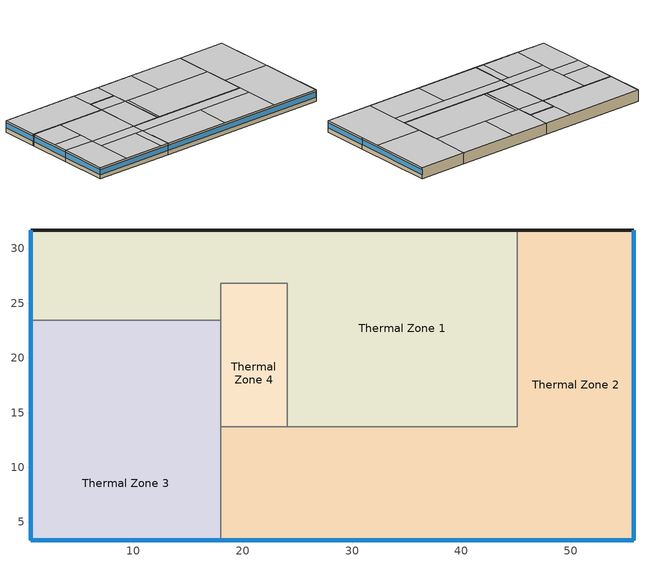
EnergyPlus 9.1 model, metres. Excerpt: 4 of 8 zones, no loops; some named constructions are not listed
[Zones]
Thermal Zone 1
 floor ground (Typical Insulated Carpeted 8in Slab Floor): 24.08,13.72 24.08,23.16 24.08,23.47 24.08,26.82 24.08,31.7 45.11,31.7 45.11,13.72 z0; 17.68,23.47 17.07,23.47 0.61,23.47 0.61,31.7 24.08,31.7 24.08,26.82 17.98,26.82 17.98,23.47 z0
 wall outside (Typical Insulated Steel Framed Exterior Wall R-18.18 18): 45.11,31.7 24.08,31.7 0.61,31.7 0.61,23.47 z0:2.44
 wall to Thermal Zone 4 (Typical Interior Wall): 17.98,23.47 17.98,26.82 24.08,26.82 24.08,23.47 24.08,23.16 24.08,13.72 z0:2.44
 wall to Thermal Zone 2 (Typical Interior Wall): 24.08,13.72 45.11,13.72 45.11,31.7 z0:2.44
 wall to Thermal Zone 3 (Typical Interior Wall): 0.61,23.47 17.07,23.47 17.68,23.47 17.98,23.47 z0:2.44
 window (U 0.48 SHGC 0.40 Dbl Ref-D Clr 6mm/13mm): 0.61,31.67 0.61,23.5 z0.91:2.02
 ceiling to Thermal Zone 8 (Typical Interior Ceiling): 24.69,13.72 24.69,23.47 24.08,23.47 24.08,13.72 z2.44; 45.11,13.72 45.11,23.47 24.69,23.47 24.69,13.72 z2.44
 ceiling to Thermal Zone 5 (Typical Interior Ceiling): 17.98,23.47 17.98,31.7 0.61,31.7 0.61,23.47 z2.44; 24.08,26.82 24.08,31.7 17.98,31.7 17.98,26.82 z2.44; 45.11,23.47 45.11,31.7 32.61,31.7 32.61,23.47 z2.44; 32.61,23.47 32.61,31.7 24.08,31.7 24.08,23.47 z2.44
Thermal Zone 2
 floor ground (Typical Insulated Carpeted 8in Slab Floor): 17.98,3.35 17.98,13.72 24.08,13.72 45.11,13.72 45.11,31.7 55.78,31.7 55.78,13.72 55.78,3.35 z0
 wall outside (Typical Insulated Steel Framed Exterior Wall R-18.18 18): 17.98,3.35 55.78,3.35 55.78,13.72 55.78,31.7 45.11,31.7 z0:2.44
 wall to Thermal Zone 3 (Typical Interior Wall): 17.98,13.72 17.98,3.35 z0:2.44
 wall to Thermal Zone 4 (Typical Interior Wall): 24.08,13.72 17.98,13.72 z0:2.44
 window (U 0.48 SHGC 0.40 Dbl Ref-D Clr 6mm/13mm): 55.78,13.74 55.78,31.67 / 18.01,3.35 55.75,3.35 z0.91:2.01; 55.78,3.38 55.78,13.69 z0.91:2.02
 ceiling to Thermal Zone 8 (Typical Interior Ceiling): 45.11,10.97 45.11,13.72 17.98,13.72 17.98,10.97 z2.44
 ceiling to Thermal Zone 6 (Typical Interior Ceiling): 55.78,18.29 55.78,31.7 45.11,31.7 45.11,18.29 z2.44; 55.78,3.35 55.78,18.29 45.11,18.29 45.11,3.35 z2.44
 ceiling to Thermal Zone 7 (Typical Interior Ceiling): 45.11,3.35 45.11,10.97 32.61,10.97 32.61,3.35 z2.44; 32.61,3.35 32.61,10.97 17.98,10.97 17.98,3.35 z2.44
Thermal Zone 3
 floor ground (Typical Insulated Carpeted 8in Slab Floor): 0.61,3.35 0.61,13.72 17.07,13.72 17.68,13.72 17.98,13.72 17.98,3.35 z0; 17.68,13.72 17.07,13.72 0.61,13.72 0.61,23.16 0.61,23.47 17.07,23.47 17.68,23.47 17.98,23.47 17.98,23.16 17.98,14.02 17.98,13.72 z0
 wall outside (Typical Insulated Steel Framed Exterior Wall R-18.18 18): 0.61,23.47 0.61,23.16 0.61,13.72 0.61,3.35 17.98,3.35 z0:2.44
 wall to Thermal Zone 4 (Typical Interior Wall): 17.98,13.72 17.98,14.02 17.98,23.16 17.98,23.47 z0:2.44
 window (U 0.48 SHGC 0.40 Dbl Ref-D Clr 6mm/13mm): 0.61,13.69 0.61,3.38 / 0.61,23.14 0.61,13.74 z0.91:2.02; 0.61,23.44 0.61,23.19 z0.91:2.23; 0.64,3.35 17.96,3.35 z0.91:2.01
 ceiling to Thermal Zone 7 (Typical Interior Ceiling): 7.32,3.35 7.32,13.72 0.61,13.72 0.61,3.35 z2.44; 7.32,13.72 7.32,17.07 0.61,17.07 0.61,13.72 z2.44; 17.98,3.35 17.98,10.97 16.15,10.97 16.15,3.35 z2.44; 16.15,3.35 16.15,10.97 7.32,10.97 7.32,3.35 z2.44; 7.32,17.07 7.32,23.47 0.61,23.47 0.61,17.07 z2.44
 ceiling to Thermal Zone 8 (Typical Interior Ceiling): 17.98,10.97 17.98,13.72 7.32,13.72 7.32,10.97 z2.44; 17.98,13.72 17.98,23.47 7.32,23.47 7.32,13.72 z2.44
Thermal Zone 4
 floor ground (Typical Insulated Carpeted 8in Slab Floor): 17.98,23.47 17.98,26.82 24.08,26.82 24.08,23.47 z0; 17.98,13.72 17.98,14.02 17.98,23.16 17.98,23.47 24.08,23.47 24.08,23.16 24.08,13.72 z0
 ceiling to Thermal Zone 5 (Typical Interior Ceiling): 24.08,23.47 24.08,26.82 17.98,26.82 17.98,23.47 z2.44
 ceiling to Thermal Zone 8 (Typical Interior Ceiling): 24.08,13.72 24.08,23.47 17.98,23.47 17.98,13.72 z2.44
[Material]
100mm Normalweight concrete floor: Roughness=MediumRough; Thickness {m}=0.1016; Conductivity {W/m-K}=2.31045; Density {kg/m3}=2322; Specific Heat {J/kg-K}=832.557; Thermal Absorptance=0.9; Solar Absorptance=0; Visible Absorptance=0
[Material:NoMass]
CP02 CARPET PAD 1: Roughness=Smooth; Thermal Resistance {m2-K/W}=0.21648; Thermal Absorptance=0.9; Solar Absorptance=0.7; Visible Absorptance=0.8
[Construction]
Typical Interior Ceiling: CP02 CARPET PAD 1, 100mm Normalweight concrete floor
[Schedule:Day:Interval]
SchoolSecondary BLDG_LIGHT_SCH Wknd Day; SchoolSecondary BLDG_LIGHT_SCH Wknd Day 1; SchoolSecondary BLDG_LIGHT_SCH Default; SchoolSecondary BLDG_LIGHT_CLASSROOM_SCH Wknd Day; SchoolSecondary BLDG_LIGHT_CLASSROOM_SCH Wknd Day 1; SchoolSecondary BLDG_LIGHT_CLASSROOM_SCH Default; SchoolSecondary BLDG_LIGHT_OFFICE_SCH Wknd Day; SchoolSecondary BLDG_LIGHT_OFFICE_SCH Wknd Day 1; SchoolSecondary BLDG_LIGHT_OFFICE_SCH Default; SchoolSecondary BLDG_LIGHT_CORRIDOR_SCH Wknd Day; SchoolSecondary BLDG_LIGHT_CORRIDOR_SCH Wknd Day 1; SchoolSecondary BLDG_LIGHT_CORRIDOR_SCH Default; SchoolSecondary BLDG_LIGHT_LIBRARY_SCH Wknd Day; SchoolSecondary BLDG_LIGHT_LIBRARY_SCH Wknd Day 1; SchoolSecondary BLDG_LIGHT_LIBRARY_SCH Default: No, 24:00, 0.1773
SchoolSecondary BLDG_LIGHT_SCH Wkdy Day; SchoolSecondary BLDG_LIGHT_SCH Wkdy Day 2; SchoolSecondary BLDG_LIGHT_CLASSROOM_SCH Wkdy Day; SchoolSecondary BLDG_LIGHT_CLASSROOM_SCH Wkdy Day 2; SchoolSecondary BLDG_LIGHT_OFFICE_SCH Wkdy Day; SchoolSecondary BLDG_LIGHT_OFFICE_SCH Wkdy Day 2; SchoolSecondary BLDG_LIGHT_CORRIDOR_SCH Wkdy Day; SchoolSecondary BLDG_LIGHT_CORRIDOR_SCH Wkdy Day 2; SchoolSecondary BLDG_LIGHT_LIBRARY_SCH Wkdy Day; SchoolSecondary BLDG_LIGHT_LIBRARY_SCH Wkdy Day 2: No, 07:00, 0.1773, 21:00, 0.9, 24:00, 0.1773
SchoolSecondary BLDG_LIGHT_SCH Wkdy Day 1; SchoolSecondary BLDG_LIGHT_CLASSROOM_SCH Wkdy Day 1; SchoolSecondary BLDG_LIGHT_OFFICE_SCH Wkdy Day 1; SchoolSecondary BLDG_LIGHT_CORRIDOR_SCH Wkdy Day 1; SchoolSecondary BLDG_LIGHT_LIBRARY_SCH Wkdy Day 1: No, 08:00, 0.1773, 20:00, 0.5, 24:00, 0.1773
SchoolSecondary BLDG_LIGHT_SCH Summer Design Day; SchoolSecondary BLDG_LIGHT_CLASSROOM_SCH Summer Design Day; SchoolSecondary BLDG_LIGHT_OFFICE_SCH Summer Design Day; SchoolSecondary BLDG_LIGHT_CORRIDOR_SCH Summer Design Day; SchoolSecondary BLDG_LIGHT_LIBRARY_SCH Summer Design Day; Clothing Schedule Default Winter Clothes; SchoolSecondary INFIL_SCH_PNNL Default; SchoolSecondary INFIL_SCH_PNNL Winter Design Day: No, 24:00, 1
SchoolSecondary BLDG_LIGHT_SCH Winter Design Day; SchoolSecondary BLDG_LIGHT_CLASSROOM_SCH Winter Design Day; SchoolSecondary BLDG_LIGHT_OFFICE_SCH Winter Design Day; SchoolSecondary BLDG_LIGHT_CORRIDOR_SCH Winter Design Day; SchoolSecondary BLDG_LIGHT_LIBRARY_SCH Winter Design Day; SchoolSecondary BLDG_OCC_SCH Default; SchoolSecondary BLDG_OCC_SCH Winter Design Day; SchoolSecondary BLDG_OCC_SCH Wknd Day; SchoolSecondary BLDG_OCC_SCH Wknd Day 1; SchoolSecondary BLDG_OCC_SCH_Auditorium Default; SchoolSecondary BLDG_OCC_SCH_Auditorium Winter Design Day; SchoolSecondary BLDG_OCC_SCH_Auditorium Wknd Day; SchoolSecondary BLDG_OCC_SCH_Auditorium Wknd Day 1; SchoolSecondary BLDG_OCC_SCH_Offices Default; SchoolSecondary BLDG_OCC_SCH_Offices Winter Design Day; SchoolSecondary BLDG_OCC_SCH_Offices Wknd Day; SchoolSecondary BLDG_OCC_SCH_Offices Wknd Day 1; Work Efficiency Schedule Default: No, 24:00, 0
Air Velocity Schedule Default: No, 24:00, 0.2
SchoolSecondary ACTIVITY_SCH Default; SchoolSecondary ACTIVITY_SCH Summer Design Day; SchoolSecondary ACTIVITY_SCH Winter Design Day: No, 24:00, 120
SchoolSecondary BLDG_EQUIP_SCH_2013 Default; SchoolSecondary BLDG_EQUIP_SCH_2013 Default|Wknd Day; SchoolSecondary BLDG_EQUIP_SCH_2013 Default|Wknd Day 2: No, 24:00, 0.295624
SchoolSecondary BLDG_EQUIP_SCH_2013 Default|Wknd Day 1: No, 24:00, 0.21116
SchoolSecondary BLDG_EQUIP_SCH_2013 Summer Design Day 2: No, 08:00, 0.35, 17:00, 0.95, 24:00, 0.35
SchoolSecondary BLDG_EQUIP_SCH_2013 Winter Design Day 2: No, 24:00, 0.35
SchoolSecondary BLDG_EQUIP_SCH_2013 Wkdy Day; SchoolSecondary BLDG_EQUIP_SCH_2013 Wkdy Day 2: No, 08:00, 0.295624, 17:00, 0.90367, 21:00, 0.332931, 24:00, 0.295624
SchoolSecondary BLDG_EQUIP_SCH_2013 Wkdy Day 1: No, 08:00, 0.21116, 17:00, 0.475616, 21:00, 0.237808, 24:00, 0.21116
SchoolSecondary BLDG_OCC_SCH Summer Design Day 3; SchoolSecondary BLDG_OCC_SCH Wkdy|SmrDsn Day; SchoolSecondary BLDG_OCC_SCH Wkdy|SmrDsn Day 2: No, 08:00, 0, 16:00, 0.95, 21:00, 0.15, 24:00, 0
SchoolSecondary BLDG_OCC_SCH Wkdy|SmrDsn Day 1: No, 08:00, 0, 21:00, 0.15, 24:00, 0
SchoolSecondary BLDG_OCC_SCH_Auditorium Summer Design Day 3; SchoolSecondary BLDG_OCC_SCH_Auditorium Wkdy|SmrDsn Day; SchoolSecondary BLDG_OCC_SCH_Auditorium Wkdy|SmrDsn Day 2: No, 08:00, 0, 15:00, 0.25, 20:00, 0.95, 24:00, 0
SchoolSecondary BLDG_OCC_SCH_Auditorium Wkdy|SmrDsn Day 1: No, 08:00, 0, 17:00, 0.15, 19:00, 0.35, 24:00, 0
SchoolSecondary BLDG_OCC_SCH_Offices Summer Design Day 3; SchoolSecondary BLDG_OCC_SCH_Offices Wkdy|SmrDsn Day; SchoolSecondary BLDG_OCC_SCH_Offices Wkdy|SmrDsn Day 2: No, 08:00, 0, 17:00, 0.95, 21:00, 0.15, 24:00, 0
SchoolSecondary BLDG_OCC_SCH_Offices Wkdy|SmrDsn Day 1: No, 08:00, 0, 17:00, 0.5, 21:00, 0.15, 24:00, 0
SchoolSecondary INFIL_SCH_PNNL SmrDsn|Wkdy Day; SchoolSecondary INFIL_SCH_PNNL Summer Design Day: No, 07:00, 1, 21:00, 0.25, 24:00, 1
[Schedule:Week:Daily]
SchoolSecondary BLDG_LIGHT_CORRIDOR_SCH Week Rule - Aug27-Sep2: SchoolSecondary BLDG_LIGHT_CORRIDOR_SCH Wknd Day 1, SchoolSecondary BLDG_LIGHT_CORRIDOR_SCH Wkdy Day 1, SchoolSecondary BLDG_LIGHT_CORRIDOR_SCH Wkdy Day 1, SchoolSecondary BLDG_LIGHT_CORRIDOR_SCH Wkdy Day 1, SchoolSecondary BLDG_LIGHT_CORRIDOR_SCH Wkdy Day 1, SchoolSecondary BLDG_LIGHT_CORRIDOR_SCH Wkdy Day 2, SchoolSecondary BLDG_LIGHT_CORRIDOR_SCH Default, SchoolSecondary BLDG_LIGHT_CORRIDOR_SCH Default, SchoolSecondary BLDG_LIGHT_CORRIDOR_SCH Summer Design Day, SchoolSecondary BLDG_LIGHT_CORRIDOR_SCH Winter Design Day, SchoolSecondary BLDG_LIGHT_CORRIDOR_SCH Default, SchoolSecondary BLDG_LIGHT_CORRIDOR_SCH Default
SchoolSecondary BLDG_LIGHT_CORRIDOR_SCH Week Rule - Sep3-Dec31: SchoolSecondary BLDG_LIGHT_CORRIDOR_SCH Default, SchoolSecondary BLDG_LIGHT_CORRIDOR_SCH Wkdy Day 2, SchoolSecondary BLDG_LIGHT_CORRIDOR_SCH Wkdy Day 2, SchoolSecondary BLDG_LIGHT_CORRIDOR_SCH Wkdy Day 2, SchoolSecondary BLDG_LIGHT_CORRIDOR_SCH Wkdy Day 2, SchoolSecondary BLDG_LIGHT_CORRIDOR_SCH Wkdy Day 2, SchoolSecondary BLDG_LIGHT_CORRIDOR_SCH Default, SchoolSecondary BLDG_LIGHT_CORRIDOR_SCH Default, SchoolSecondary BLDG_LIGHT_CORRIDOR_SCH Summer Design Day, SchoolSecondary BLDG_LIGHT_CORRIDOR_SCH Winter Design Day, SchoolSecondary BLDG_LIGHT_CORRIDOR_SCH Default, SchoolSecondary BLDG_LIGHT_CORRIDOR_SCH Default
SchoolSecondary BLDG_LIGHT_LIBRARY_SCH Week Rule - Jan1-Jun24: SchoolSecondary BLDG_LIGHT_LIBRARY_SCH Wknd Day, SchoolSecondary BLDG_LIGHT_LIBRARY_SCH Wkdy Day, SchoolSecondary BLDG_LIGHT_LIBRARY_SCH Wkdy Day, SchoolSecondary BLDG_LIGHT_LIBRARY_SCH Wkdy Day, SchoolSecondary BLDG_LIGHT_LIBRARY_SCH Wkdy Day, SchoolSecondary BLDG_LIGHT_LIBRARY_SCH Wkdy Day, SchoolSecondary BLDG_LIGHT_LIBRARY_SCH Wknd Day, SchoolSecondary BLDG_LIGHT_LIBRARY_SCH Default, SchoolSecondary BLDG_LIGHT_LIBRARY_SCH Summer Design Day, SchoolSecondary BLDG_LIGHT_LIBRARY_SCH Winter Design Day, SchoolSecondary BLDG_LIGHT_LIBRARY_SCH Default, SchoolSecondary BLDG_LIGHT_LIBRARY_SCH Default
SchoolSecondary BLDG_LIGHT_LIBRARY_SCH Week Rule - Jun25-Jul1: SchoolSecondary BLDG_LIGHT_LIBRARY_SCH Wknd Day, SchoolSecondary BLDG_LIGHT_LIBRARY_SCH Wkdy Day, SchoolSecondary BLDG_LIGHT_LIBRARY_SCH Wkdy Day, SchoolSecondary BLDG_LIGHT_LIBRARY_SCH Wkdy Day, SchoolSecondary BLDG_LIGHT_LIBRARY_SCH Wkdy Day, SchoolSecondary BLDG_LIGHT_LIBRARY_SCH Wkdy Day, SchoolSecondary BLDG_LIGHT_LIBRARY_SCH Wknd Day 1, SchoolSecondary BLDG_LIGHT_LIBRARY_SCH Default, SchoolSecondary BLDG_LIGHT_LIBRARY_SCH Summer Design Day, SchoolSecondary BLDG_LIGHT_LIBRARY_SCH Winter Design Day, SchoolSecondary BLDG_LIGHT_LIBRARY_SCH Default, SchoolSecondary BLDG_LIGHT_LIBRARY_SCH Default
SchoolSecondary BLDG_LIGHT_LIBRARY_SCH Week Rule - Jul2-Aug26: SchoolSecondary BLDG_LIGHT_LIBRARY_SCH Wknd Day 1, SchoolSecondary BLDG_LIGHT_LIBRARY_SCH Wkdy Day 1, SchoolSecondary BLDG_LIGHT_LIBRARY_SCH Wkdy Day 1, SchoolSecondary BLDG_LIGHT_LIBRARY_SCH Wkdy Day 1, SchoolSecondary BLDG_LIGHT_LIBRARY_SCH Wkdy Day 1, SchoolSecondary BLDG_LIGHT_LIBRARY_SCH Wkdy Day 1, SchoolSecondary BLDG_LIGHT_LIBRARY_SCH Wknd Day 1, SchoolSecondary BLDG_LIGHT_LIBRARY_SCH Default, SchoolSecondary BLDG_LIGHT_LIBRARY_SCH Summer Design Day, SchoolSecondary BLDG_LIGHT_LIBRARY_SCH Winter Design Day, SchoolSecondary BLDG_LIGHT_LIBRARY_SCH Default, SchoolSecondary BLDG_LIGHT_LIBRARY_SCH Default
SchoolSecondary BLDG_LIGHT_LIBRARY_SCH Week Rule - Aug27-Sep2: SchoolSecondary BLDG_LIGHT_LIBRARY_SCH Wknd Day 1, SchoolSecondary BLDG_LIGHT_LIBRARY_SCH Wkdy Day 1, SchoolSecondary BLDG_LIGHT_LIBRARY_SCH Wkdy Day 1, SchoolSecondary BLDG_LIGHT_LIBRARY_SCH Wkdy Day 1, SchoolSecondary BLDG_LIGHT_LIBRARY_SCH Wkdy Day 1, SchoolSecondary BLDG_LIGHT_LIBRARY_SCH Wkdy Day 2, SchoolSecondary BLDG_LIGHT_LIBRARY_SCH Default, SchoolSecondary BLDG_LIGHT_LIBRARY_SCH Default, SchoolSecondary BLDG_LIGHT_LIBRARY_SCH Summer Design Day, SchoolSecondary BLDG_LIGHT_LIBRARY_SCH Winter Design Day, SchoolSecondary BLDG_LIGHT_LIBRARY_SCH Default, SchoolSecondary BLDG_LIGHT_LIBRARY_SCH Default
SchoolSecondary BLDG_LIGHT_LIBRARY_SCH Week Rule - Sep3-Dec31: SchoolSecondary BLDG_LIGHT_LIBRARY_SCH Default, SchoolSecondary BLDG_LIGHT_LIBRARY_SCH Wkdy Day 2, SchoolSecondary BLDG_LIGHT_LIBRARY_SCH Wkdy Day 2, SchoolSecondary BLDG_LIGHT_LIBRARY_SCH Wkdy Day 2, SchoolSecondary BLDG_LIGHT_LIBRARY_SCH Wkdy Day 2, SchoolSecondary BLDG_LIGHT_LIBRARY_SCH Wkdy Day 2, SchoolSecondary BLDG_LIGHT_LIBRARY_SCH Default, SchoolSecondary BLDG_LIGHT_LIBRARY_SCH Default, SchoolSecondary BLDG_LIGHT_LIBRARY_SCH Summer Design Day, SchoolSecondary BLDG_LIGHT_LIBRARY_SCH Winter Design Day, SchoolSecondary BLDG_LIGHT_LIBRARY_SCH Default, SchoolSecondary BLDG_LIGHT_LIBRARY_SCH Default
SchoolSecondary BLDG_EQUIP_SCH_2013 Week Rule - Jan1-Jun24: SchoolSecondary BLDG_EQUIP_SCH_2013 Default|Wknd Day, SchoolSecondary BLDG_EQUIP_SCH_2013 Wkdy Day, SchoolSecondary BLDG_EQUIP_SCH_2013 Wkdy Day, SchoolSecondary BLDG_EQUIP_SCH_2013 Wkdy Day, SchoolSecondary BLDG_EQUIP_SCH_2013 Wkdy Day, SchoolSecondary BLDG_EQUIP_SCH_2013 Wkdy Day, SchoolSecondary BLDG_EQUIP_SCH_2013 Default|Wknd Day, SchoolSecondary BLDG_EQUIP_SCH_2013 Default, SchoolSecondary BLDG_EQUIP_SCH_2013 Summer Design Day 2, SchoolSecondary BLDG_EQUIP_SCH_2013 Winter Design Day 2, SchoolSecondary BLDG_EQUIP_SCH_2013 Default, SchoolSecondary BLDG_EQUIP_SCH_2013 Default
SchoolSecondary BLDG_EQUIP_SCH_2013 Week Rule - Jun25-Jul1: SchoolSecondary BLDG_EQUIP_SCH_2013 Default|Wknd Day, SchoolSecondary BLDG_EQUIP_SCH_2013 Wkdy Day, SchoolSecondary BLDG_EQUIP_SCH_2013 Wkdy Day, SchoolSecondary BLDG_EQUIP_SCH_2013 Wkdy Day, SchoolSecondary BLDG_EQUIP_SCH_2013 Wkdy Day, SchoolSecondary BLDG_EQUIP_SCH_2013 Wkdy Day, SchoolSecondary BLDG_EQUIP_SCH_2013 Default|Wknd Day 1, SchoolSecondary BLDG_EQUIP_SCH_2013 Default, SchoolSecondary BLDG_EQUIP_SCH_2013 Summer Design Day 2, SchoolSecondary BLDG_EQUIP_SCH_2013 Winter Design Day 2, SchoolSecondary BLDG_EQUIP_SCH_2013 Default, SchoolSecondary BLDG_EQUIP_SCH_2013 Default
SchoolSecondary BLDG_EQUIP_SCH_2013 Week Rule - Jul2-Aug26: SchoolSecondary BLDG_EQUIP_SCH_2013 Default|Wknd Day 1, SchoolSecondary BLDG_EQUIP_SCH_2013 Wkdy Day 1, SchoolSecondary BLDG_EQUIP_SCH_2013 Wkdy Day 1, SchoolSecondary BLDG_EQUIP_SCH_2013 Wkdy Day 1, SchoolSecondary BLDG_EQUIP_SCH_2013 Wkdy Day 1, SchoolSecondary BLDG_EQUIP_SCH_2013 Wkdy Day 1, SchoolSecondary BLDG_EQUIP_SCH_2013 Default|Wknd Day 1, SchoolSecondary BLDG_EQUIP_SCH_2013 Default, SchoolSecondary BLDG_EQUIP_SCH_2013 Summer Design Day 2, SchoolSecondary BLDG_EQUIP_SCH_2013 Winter Design Day 2, SchoolSecondary BLDG_EQUIP_SCH_2013 Default, SchoolSecondary BLDG_EQUIP_SCH_2013 Default
SchoolSecondary BLDG_EQUIP_SCH_2013 Week Rule - Aug27-Sep2: SchoolSecondary BLDG_EQUIP_SCH_2013 Default|Wknd Day 1, SchoolSecondary BLDG_EQUIP_SCH_2013 Wkdy Day 1, SchoolSecondary BLDG_EQUIP_SCH_2013 Wkdy Day 1, SchoolSecondary BLDG_EQUIP_SCH_2013 Wkdy Day 1, SchoolSecondary BLDG_EQUIP_SCH_2013 Wkdy Day 1, SchoolSecondary BLDG_EQUIP_SCH_2013 Wkdy Day 2, SchoolSecondary BLDG_EQUIP_SCH_2013 Default|Wknd Day 2, SchoolSecondary BLDG_EQUIP_SCH_2013 Default, SchoolSecondary BLDG_EQUIP_SCH_2013 Summer Design Day 2, SchoolSecondary BLDG_EQUIP_SCH_2013 Winter Design Day 2, SchoolSecondary BLDG_EQUIP_SCH_2013 Default, SchoolSecondary BLDG_EQUIP_SCH_2013 Default
SchoolSecondary BLDG_EQUIP_SCH_2013 Week Rule - Sep3-Dec31: SchoolSecondary BLDG_EQUIP_SCH_2013 Default|Wknd Day 2, SchoolSecondary BLDG_EQUIP_SCH_2013 Wkdy Day 2, SchoolSecondary BLDG_EQUIP_SCH_2013 Wkdy Day 2, SchoolSecondary BLDG_EQUIP_SCH_2013 Wkdy Day 2, SchoolSecondary BLDG_EQUIP_SCH_2013 Wkdy Day 2, SchoolSecondary BLDG_EQUIP_SCH_2013 Wkdy Day 2, SchoolSecondary BLDG_EQUIP_SCH_2013 Default|Wknd Day 2, SchoolSecondary BLDG_EQUIP_SCH_2013 Default, SchoolSecondary BLDG_EQUIP_SCH_2013 Summer Design Day 2, SchoolSecondary BLDG_EQUIP_SCH_2013 Winter Design Day 2, SchoolSecondary BLDG_EQUIP_SCH_2013 Default, SchoolSecondary BLDG_EQUIP_SCH_2013 Default
SchoolSecondary INFIL_SCH_PNNL Week Rule - Jan1-Dec31: SchoolSecondary INFIL_SCH_PNNL Default, SchoolSecondary INFIL_SCH_PNNL SmrDsn|Wkdy Day, SchoolSecondary INFIL_SCH_PNNL SmrDsn|Wkdy Day, SchoolSecondary INFIL_SCH_PNNL SmrDsn|Wkdy Day, SchoolSecondary INFIL_SCH_PNNL SmrDsn|Wkdy Day, SchoolSecondary INFIL_SCH_PNNL SmrDsn|Wkdy Day, SchoolSecondary INFIL_SCH_PNNL Default, SchoolSecondary INFIL_SCH_PNNL Default, SchoolSecondary INFIL_SCH_PNNL Summer Design Day, SchoolSecondary INFIL_SCH_PNNL Winter Design Day, SchoolSecondary INFIL_SCH_PNNL Default, SchoolSecondary INFIL_SCH_PNNL Default
